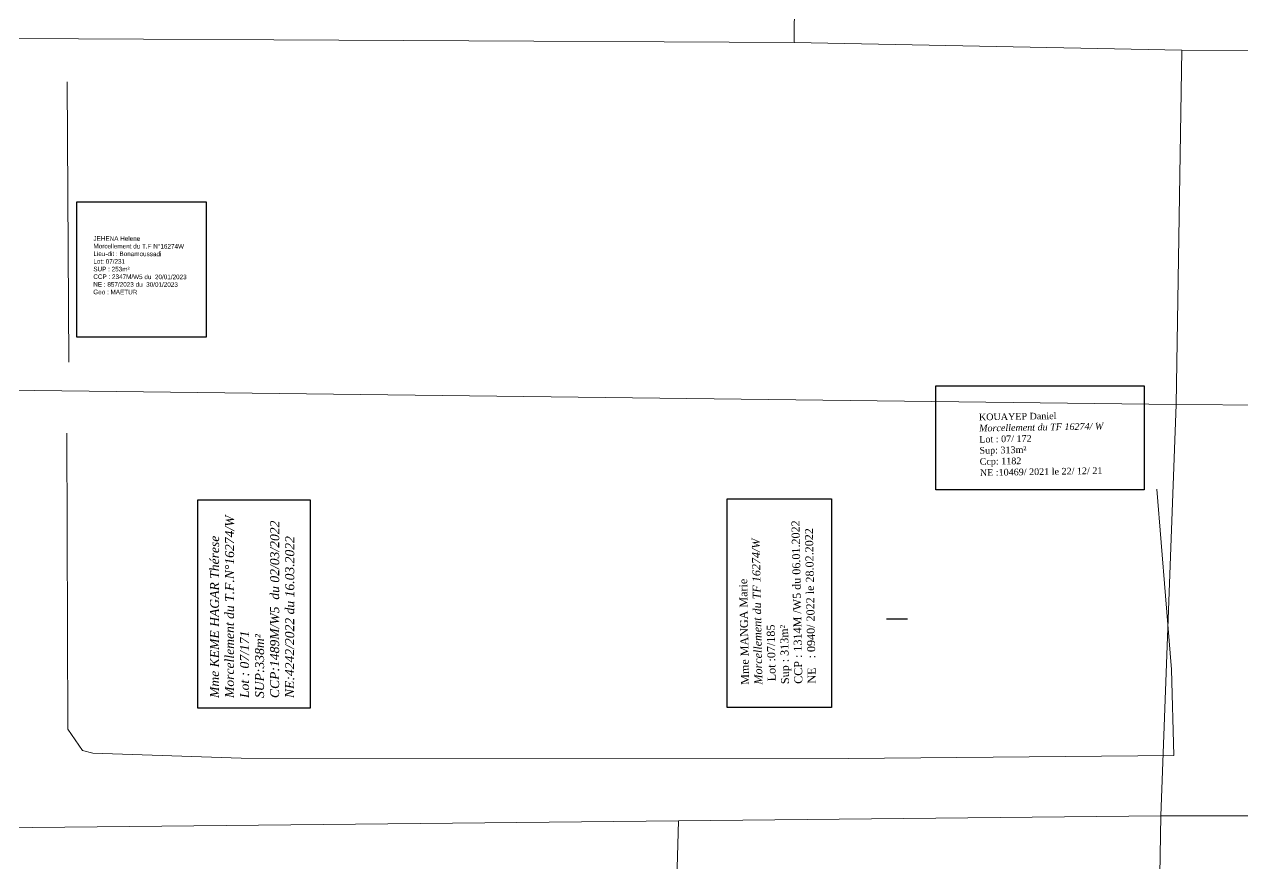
# Model space of a CAD drawing. Header units: millimetres. Extents: x 579832 to 917290, y 449831 to 1452191.
# Drawn here: x 582562.7 to 582708.8, y 451783.2 to 451883.8 of the extents above; entities that cross this region are included whole.
import ezdxf

# ---------------------------------------------------------------- set-up
doc = ezdxf.new("R2010")
doc.units = ezdxf.units.MM
doc.header["$LTSCALE"] = 10
for name, color, linetype, lineweight in [('drains_fossés', 120, 'Continuous', 20), ('MAJ APRES LE 13.01.2023', 222, 'Continuous', 30), ('Roads_others', 24, 'Continuous', 9)]:
    doc.layers.add(name, color=color, linetype=linetype, lineweight=lineweight)
for name, color, linetype in [('end maj 26 02 2021', 7, 'Continuous'), ('MAJ DEC 2021', 7, 'Continuous'), ('MAJ FER 2022', 7, 'Continuous'), ('MAJ JAN 2022', 1, 'Continuous')]:
    doc.layers.add(name, color=color, linetype=linetype)

msp = doc.modelspace()

# ---------------------------------------------------------------- linework, layer by layer
at = {"color": 5, "flags": 128}
for points in [[(582583.48, 451801.82), (582583.47, 451826.82), (582596.97, 451826.82), (582596.98, 451801.82), (582583.48, 451801.82)], [(582583.47, 451826.82), (582584.47, 451826.82), (582596.97, 451826.82), (582596.98, 451801.82), (582583.48, 451801.82)], [(582583.48, 451801.82), (582583.47, 451826.82), (582596.97, 451826.82), (582596.98, 451801.82), (582583.48, 451801.82)], [(582583.47, 451826.82), (582584.47, 451826.82), (582596.97, 451826.82), (582596.98, 451801.82), (582583.48, 451801.82)], [(582583.48, 451801.82), (582583.47, 451826.82), (582596.97, 451826.82), (582596.98, 451801.82), (582583.48, 451801.82)], [(582583.47, 451826.82), (582584.47, 451826.82), (582596.97, 451826.82), (582596.98, 451801.82), (582583.48, 451801.82)], [(582583.48, 451801.82), (582583.47, 451826.82), (582596.97, 451826.82), (582596.98, 451801.82), (582583.48, 451801.82)], [(582583.47, 451826.82), (582584.47, 451826.82), (582596.97, 451826.82), (582596.98, 451801.82), (582583.48, 451801.82)]]:
    msp.add_lwpolyline(points, close=True, dxfattribs=at)
at = {"color": 7, "start_tangent": (-0.926082, 0.377321)}
msp.add_spline([(583557.66, 451862.83), (583505.31, 451833.89), (583395.95, 451826.22), (583268.75, 451825.46), (583255.02, 451823.47), (583225.69, 451797.96), (583176.33, 451769.14), (583135.53, 451733.73), (583020.52, 451647.21), (583013.36, 451642.64), (582927.16, 451581.29), (582848.14, 451564.53), (582742.55, 451535.93), (582737.22, 451534.15), (582651.6, 451456.74), (582638.85, 451458.5)], degree=3, dxfattribs=at)
msp.add_spline([(583557.66, 451862.83), (583505.31, 451833.89), (583395.95, 451826.22), (583268.75, 451825.46), (583255.02, 451823.47), (583225.69, 451797.96), (583176.33, 451769.14), (583135.53, 451733.73), (583020.52, 451647.21), (583013.36, 451642.64), (582927.16, 451581.29), (582848.14, 451564.53), (582742.55, 451535.93), (582737.22, 451534.15), (582651.6, 451456.74), (582638.85, 451458.5)], degree=3, dxfattribs=at)
at = {"layer": 'drains_fossés'}
msp.add_line((582567.83, 451876.96), (582568.01, 451843.34), dxfattribs=at)
msp.add_line((582567.83, 451876.96), (582568.01, 451843.34), dxfattribs=at)
for points in [[(582567.77, 451834.81), (582567.9, 451799.31), (582569.64, 451796.76), (582570.89, 451796.43), (582588.67, 451795.85), (582661.54, 451795.8), (582700.57, 451796.17)], [(582567.77, 451834.81), (582567.9, 451799.31), (582569.64, 451796.76), (582570.89, 451796.43), (582588.67, 451795.85), (582661.54, 451795.8), (582700.57, 451796.17)], [(582698.52, 451828.11), (582699.56, 451815.32), (582700.29, 451806.47), (582700.57, 451796.17)], [(582698.52, 451828.11), (582699.56, 451815.32), (582700.29, 451806.47), (582700.57, 451796.17)]]:
    msp.add_lwpolyline(points, dxfattribs=at)
at = {"layer": 'end maj 26 02 2021', "flags": 128}
msp.add_lwpolyline([(582668.61, 451812.49), (582666.11, 451812.49)], dxfattribs=at)
msp.add_lwpolyline([(582668.61, 451812.49), (582666.11, 451812.49)], dxfattribs=at)
msp.add_lwpolyline([(582668.61, 451812.49), (582666.11, 451812.49)], dxfattribs=at)
msp.add_lwpolyline([(582668.61, 451812.49), (582666.11, 451812.49)], dxfattribs=at)
at = {"layer": 'MAJ APRES LE 13.01.2023', "lineweight": 30, "flags": 128}
msp.add_lwpolyline([(582568.97, 451862.57), (582584.47, 451862.57), (582584.47, 451846.32), (582568.97, 451846.32)], close=True, dxfattribs=at)
msp.add_lwpolyline([(582568.97, 451862.57), (582584.47, 451862.57), (582584.47, 451846.32), (582568.97, 451846.32)], close=True, dxfattribs=at)
at = {"layer": 'MAJ DEC 2021', "flags": 128}
msp.add_lwpolyline([(582672, 451840.51), (582697, 451840.5), (582697, 451828), (582672, 451828)], close=True, dxfattribs=at)
msp.add_lwpolyline([(582672, 451840.51), (582697, 451840.5), (582697, 451828), (582672, 451828)], close=True, dxfattribs=at)
msp.add_lwpolyline([(582672, 451840.51), (582697, 451840.5), (582697, 451828), (582672, 451828)], close=True, dxfattribs=at)
msp.add_lwpolyline([(582672, 451840.51), (582697, 451840.5), (582697, 451828), (582672, 451828)], close=True, dxfattribs=at)
at = {"layer": 'MAJ JAN 2022', "lineweight": -3, "flags": 128}
msp.add_lwpolyline([(582646.98, 451826.92), (582659.48, 451826.92), (582659.48, 451801.92), (582646.98, 451801.92)], close=True, dxfattribs=at)
msp.add_lwpolyline([(582646.98, 451826.92), (582659.48, 451826.92), (582659.48, 451801.92), (582646.98, 451801.92)], close=True, dxfattribs=at)
msp.add_lwpolyline([(582646.98, 451826.92), (582659.48, 451826.92), (582659.48, 451801.92), (582646.98, 451801.92)], close=True, dxfattribs=at)
msp.add_lwpolyline([(582646.98, 451826.92), (582659.48, 451826.92), (582659.48, 451801.92), (582646.98, 451801.92)], close=True, dxfattribs=at)
at = {"layer": 'Roads_others'}
for p in [(582560.65, 451839.96), (582560.65, 451839.96), (582867.96, 451836.92), (582867.96, 451836.92)]:
    msp.add_line(p, (582700.82, 451838.26), dxfattribs=at)
for points in [[(582653.39, 452090.16), (582655.02, 452039.75), (582655.9, 451996.47), (582655.03, 451881.66)], [(582653.39, 452090.16), (582655.02, 452039.75), (582655.9, 451996.47), (582655.03, 451881.66)], [(582867.69, 451880.53), (582777.42, 451880.5), (582701.5, 451880.75), (582655.03, 451881.66), (582561.38, 451882.17)], [(582867.69, 451880.53), (582777.42, 451880.5), (582701.5, 451880.75), (582655.03, 451881.66), (582561.38, 451882.17)], [(582701.5, 451880.75), (582700.82, 451838.26), (582698.98, 451788.9), (582698.7, 451772.4), (582698.68, 451755.69), (582699.29, 451746.64), (582702.18, 451712.88), (582702.84, 451638.97), (582704.35, 451580.29)], [(582701.5, 451880.75), (582700.82, 451838.26), (582698.98, 451788.9), (582698.7, 451772.4), (582698.68, 451755.69), (582699.29, 451746.64), (582702.18, 451712.88), (582702.84, 451638.97), (582704.35, 451580.29)], [(581670.45, 451843.16), (581677.64, 451838.63), (581720.68, 451811.91), (581733.64, 451805.64), (581747.56, 451799.88), (581766.85, 451793.61), (581780.47, 451790.59), (581797.15, 451787.72), (581812.93, 451786.27), (581885.21, 451785.15), (581896.59, 451785.02), (581950.35, 451784.12), (582255.57, 451786.52), (582468.12, 451785.34), (582493.99, 451786.23), (582559.73, 451787.49), (582641.14, 451788.31), (582698.98, 451788.9), (582869, 451788.9)], [(581670.45, 451843.16), (581677.64, 451838.63), (581720.68, 451811.91), (581733.64, 451805.64), (581747.56, 451799.88), (581766.85, 451793.61), (581780.47, 451790.59), (581797.15, 451787.72), (581812.93, 451786.27), (581885.21, 451785.15), (581896.59, 451785.02), (581950.35, 451784.12), (582255.57, 451786.52), (582468.12, 451785.34), (582493.99, 451786.23), (582559.73, 451787.49), (582641.14, 451788.31), (582698.98, 451788.9), (582869, 451788.9)], [(582640.65, 451680.85), (582640.73, 451713.09), (582640.25, 451716.45), (582639.35, 451719.44), (582638.12, 451722.21), (582637.67, 451724.61), (582636.9, 451748.87), (582637.17, 451750.05), (582637.69, 451750.87), (582638.98, 451751.83), (582639.84, 451753.09), (582640.35, 451760.03), (582641.14, 451788.31)], [(582640.65, 451680.85), (582640.73, 451713.09), (582640.25, 451716.45), (582639.35, 451719.44), (582638.12, 451722.21), (582637.67, 451724.61), (582636.9, 451748.87), (582637.17, 451750.05), (582637.69, 451750.87), (582638.98, 451751.83), (582639.84, 451753.09), (582640.35, 451760.03), (582641.14, 451788.31)]]:
    msp.add_lwpolyline(points, dxfattribs=at)

# ---------------------------------------------------------------- texts
at = {"color": 7, "insert": (582584.94, 451803.05), "char_height": 1.0818, "width": 22.9889, "attachment_point": 1, "rotation": 89.9581}
msp.add_mtext('{\\fTimes New Roman|b0|i1|c0|p18;Mme KEME HAGAR Thérese\\P\\C1;Morcellement du T.F.N°16274/W \\P\\C7;Lot : 07/171\\PSUP:338m²\\PCCP:1489M/W5  du 02/03/2022 \\PNE:4242/2022 du 16.03.2022}', dxfattribs=at)
msp.add_mtext('{\\fTimes New Roman|b0|i1|c0|p18;Mme KEME HAGAR Thérese\\P\\C1;Morcellement du T.F.N°16274/W \\P\\C7;Lot : 07/171\\PSUP:338m²\\PCCP:1489M/W5  du 02/03/2022 \\PNE:4242/2022 du 16.03.2022}', dxfattribs=at)
msp.add_mtext('{\\fTimes New Roman|b0|i1|c0|p18;Mme KEME HAGAR Thérese\\P\\C1;Morcellement du T.F.N°16274/W \\P\\C7;Lot : 07/171\\PSUP:338m²\\PCCP:1489M/W5  du 02/03/2022 \\PNE:4242/2022 du 16.03.2022}', dxfattribs=at)
msp.add_mtext('{\\fTimes New Roman|b0|i1|c0|p18;Mme KEME HAGAR Thérese\\P\\C1;Morcellement du T.F.N°16274/W \\P\\C7;Lot : 07/171\\PSUP:338m²\\PCCP:1489M/W5  du 02/03/2022 \\PNE:4242/2022 du 16.03.2022}', dxfattribs=at)
at = {"layer": 'MAJ APRES LE 13.01.2023', "lineweight": 30, "insert": (582570.97, 451858.45), "char_height": 0.5505, "width": 12.4956, "attachment_point": 1, "rotation": 359.8064}
msp.add_mtext('{\\C7;JEHENA Helene\\P\\C1;Morcellement du T.F N°16274W     \\P\\C7;Lieu-dit : Bonamoussadi\\PLot: 07/231\\PSUP : 253m²\\PCCP : 2347M/W5 du  20/01/2023\\PNE : 857/2023 du  30/01/2023\\P\\C1;Geo : MAETUR}', dxfattribs=at)
msp.add_mtext('{\\C7;JEHENA Helene\\P\\C1;Morcellement du T.F N°16274W     \\P\\C7;Lieu-dit : Bonamoussadi\\PLot: 07/231\\PSUP : 253m²\\PCCP : 2347M/W5 du  20/01/2023\\PNE : 857/2023 du  30/01/2023\\P\\C1;Geo : MAETUR}', dxfattribs=at)
at = {"layer": 'MAJ DEC 2021', "insert": (582677.17, 451837.15), "char_height": 0.8, "width": 14.9245, "attachment_point": 1, "rotation": 0.9637}
msp.add_mtext('{\\fTimes New Roman|b0|i0|c0|p18;KOUAYEP Daniel \\fTimes New Roman|b0|i1|c0|p18;\\C1;Morcellement du TF 16274/ W\\P\\fTimes New Roman|b0|i0|c0|p18;\\C256;Lot : 07/ 172\\PSup: 313m²\\PCcp: 1182\\PNE :10469/ 2021 le 22/ 12/ 21}', dxfattribs=at)
msp.add_mtext('{\\fTimes New Roman|b0|i0|c0|p18;KOUAYEP Daniel \\fTimes New Roman|b0|i1|c0|p18;\\C1;Morcellement du TF 16274/ W\\P\\fTimes New Roman|b0|i0|c0|p18;\\C256;Lot : 07/ 172\\PSup: 313m²\\PCcp: 1182\\PNE :10469/ 2021 le 22/ 12/ 21}', dxfattribs=at)
msp.add_mtext('{\\fTimes New Roman|b0|i0|c0|p18;KOUAYEP Daniel \\fTimes New Roman|b0|i1|c0|p18;\\C1;Morcellement du TF 16274/ W\\P\\fTimes New Roman|b0|i0|c0|p18;\\C256;Lot : 07/ 172\\PSup: 313m²\\PCcp: 1182\\PNE :10469/ 2021 le 22/ 12/ 21}', dxfattribs=at)
msp.add_mtext('{\\fTimes New Roman|b0|i0|c0|p18;KOUAYEP Daniel \\fTimes New Roman|b0|i1|c0|p18;\\C1;Morcellement du TF 16274/ W\\P\\fTimes New Roman|b0|i0|c0|p18;\\C256;Lot : 07/ 172\\PSup: 313m²\\PCcp: 1182\\PNE :10469/ 2021 le 22/ 12/ 21}', dxfattribs=at)
at = {"layer": 'MAJ FER 2022', "insert": (582648.65, 451804.62), "char_height": 0.96, "width": 19.9356, "attachment_point": 1, "rotation": 91.0599}
msp.add_mtext('\\A1;{\\fTimes New Roman|b0|i0|c0|p18;Mme MANGA Marie \\P\\fTimes New Roman|b0|i1|c0|p18;\\C1;Morcellement du TF 16274/W\\P\\fTimes New Roman|b0|i0|c0|p18;\\C7; Lot :07/185\\PSup : 313m²\\PCCP : 1314M /W5 du 06.01.2022\\PNE   : 0940/ 2022 le 28.02.2022}', dxfattribs=at)
msp.add_mtext('\\A1;{\\fTimes New Roman|b0|i0|c0|p18;Mme MANGA Marie \\P\\fTimes New Roman|b0|i1|c0|p18;\\C1;Morcellement du TF 16274/W\\P\\fTimes New Roman|b0|i0|c0|p18;\\C7; Lot :07/185\\PSup : 313m²\\PCCP : 1314M /W5 du 06.01.2022\\PNE   : 0940/ 2022 le 28.02.2022}', dxfattribs=at)
msp.add_mtext('\\A1;{\\fTimes New Roman|b0|i0|c0|p18;Mme MANGA Marie \\P\\fTimes New Roman|b0|i1|c0|p18;\\C1;Morcellement du TF 16274/W\\P\\fTimes New Roman|b0|i0|c0|p18;\\C7; Lot :07/185\\PSup : 313m²\\PCCP : 1314M /W5 du 06.01.2022\\PNE   : 0940/ 2022 le 28.02.2022}', dxfattribs=at)
msp.add_mtext('\\A1;{\\fTimes New Roman|b0|i0|c0|p18;Mme MANGA Marie \\P\\fTimes New Roman|b0|i1|c0|p18;\\C1;Morcellement du TF 16274/W\\P\\fTimes New Roman|b0|i0|c0|p18;\\C7; Lot :07/185\\PSup : 313m²\\PCCP : 1314M /W5 du 06.01.2022\\PNE   : 0940/ 2022 le 28.02.2022}', dxfattribs=at)

doc.saveas('drawing.dxf')
